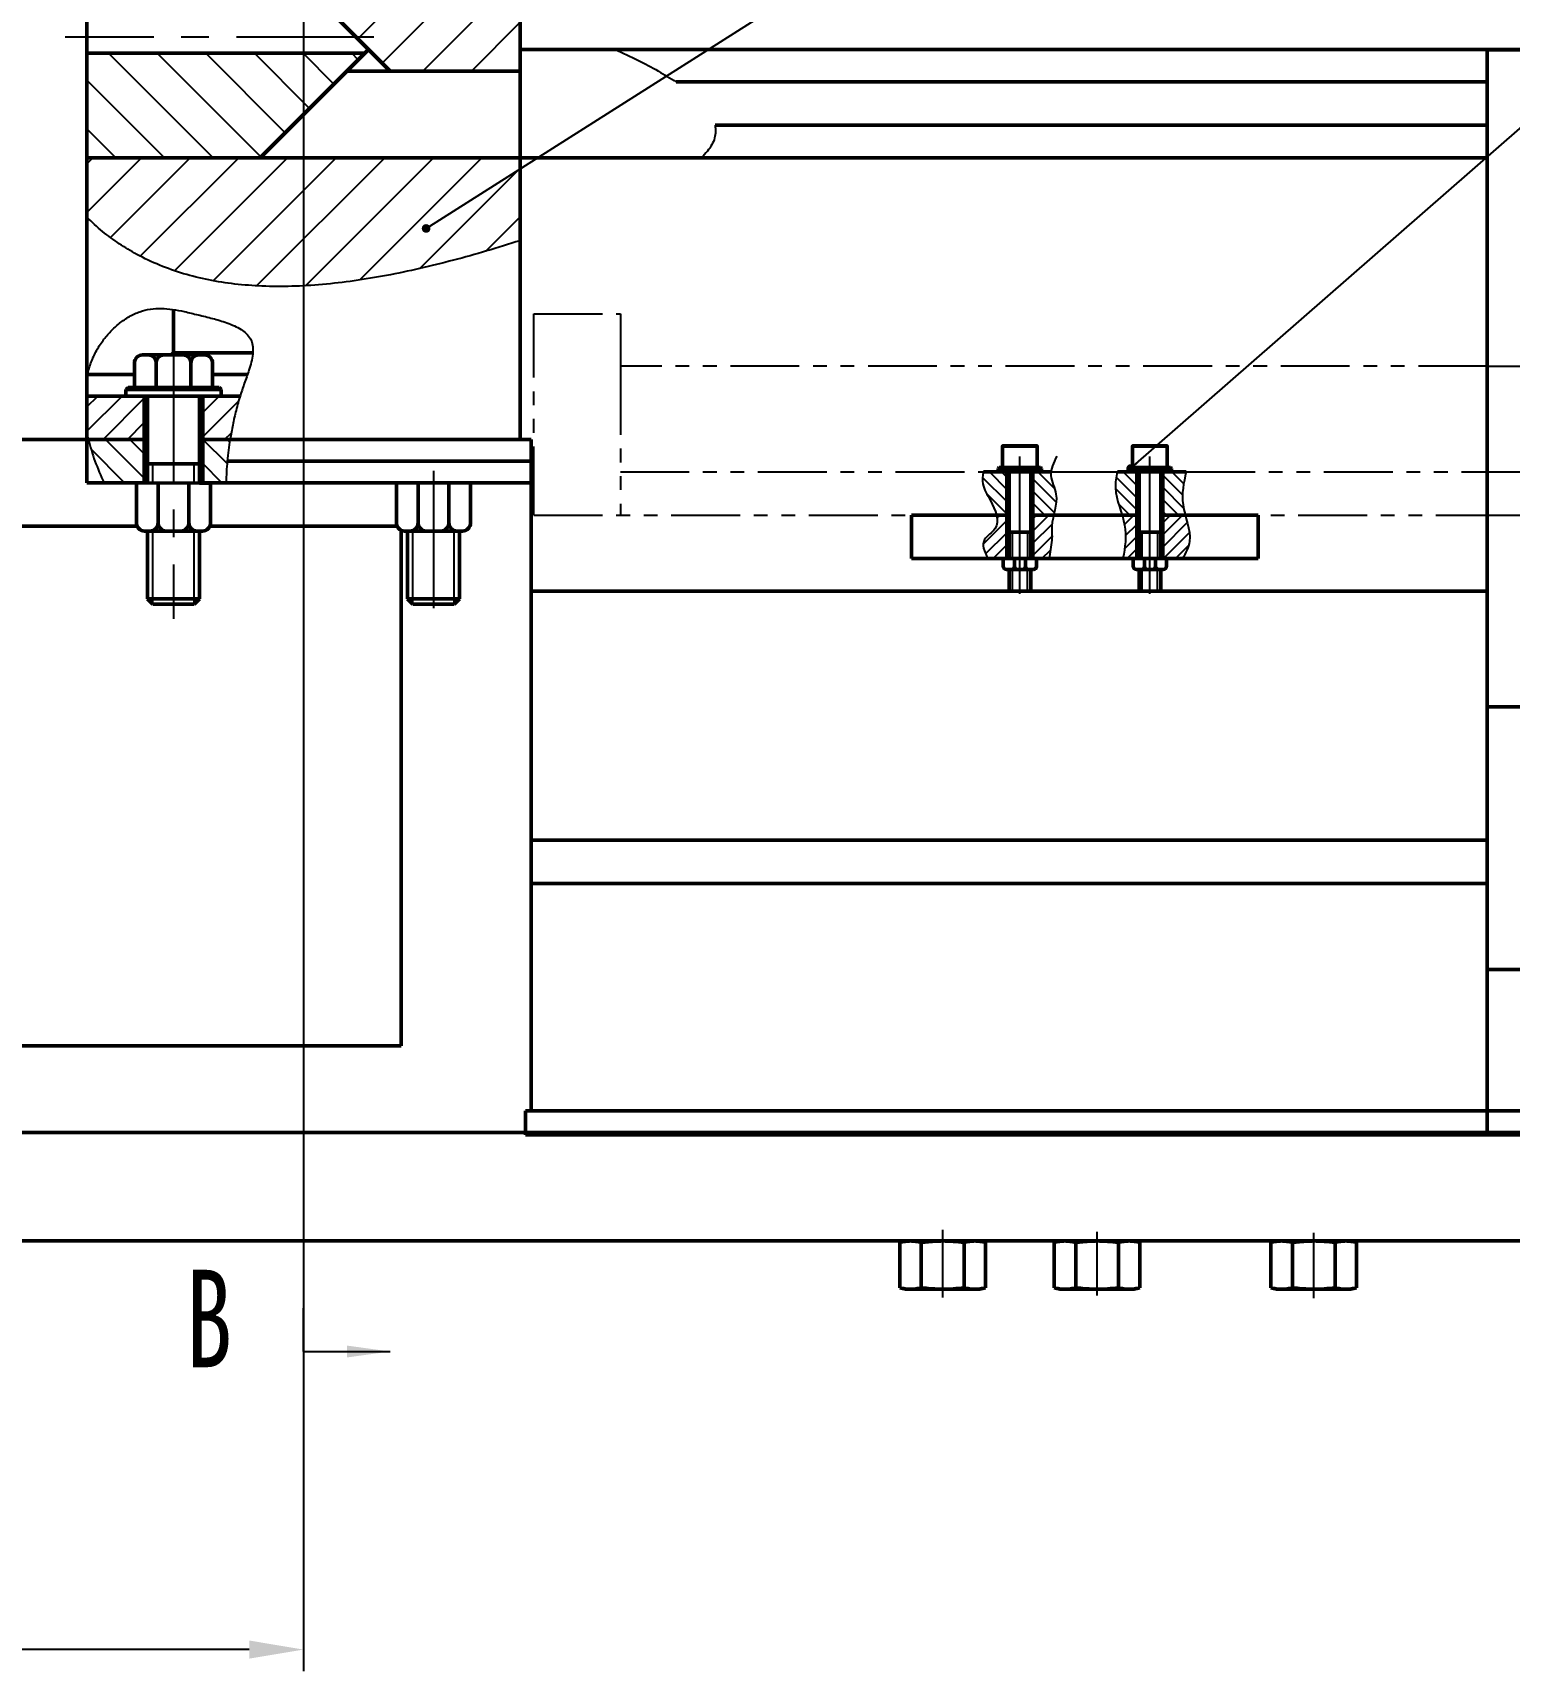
# Model space of a CAD drawing. Header units: millimetres. Extents: x 0 to 1189, y 0 to 841.
# Drawn here: x 327.9 to 464.2, y 535 to 686.2 of the extents above; entities that cross this region are included whole.
import ezdxf

# ---------------------------------------------------------------- set-up
doc = ezdxf.new("R2010")
doc.units = ezdxf.units.MM
doc.header["$PDSIZE"] = -1
doc.linetypes.add('CENTERX2', pattern=[20.32, 12.7, -2.54, 2.54, -2.54])
doc.linetypes.add('PHANTOM', pattern=[12.7, 6.35, -1.27, 1.27, -1.27, 1.27, -1.27])
for name, color, linetype in [('中心线', 1, 'CENTERX2'), ('剖面线', 6, 'Continuous'), ('双点划线', 2, 'PHANTOM'), ('尺寸线', 3, 'Continuous'), ('文字', 6, 'Continuous'), ('符号', 4, 'Continuous')]:
    doc.layers.add(name, color=color, linetype=linetype)
doc.layers.add('粗实线', color=255, linetype='Continuous', lineweight=50)
doc.styles.add('SLDTEXTSTYLE1', font='TXT', dxfattribs={"width": 0.7})
doc.dimstyles.new('SLDDIMSTYLE1', dxfattribs={"dimtxt": 0.18, "dimasz": 0.8, "dimexe": 0, "dimexo": 0.0625, "dimgap": 0, "dimtad": 0, "dimtih": 1, "dimtoh": 1, "dimdec": 0, "dimrnd": 1e-09, "dimzin": 0, "dimdsep": 46, "dimtxsty": 'Standard', "dimblk1": 'DOT', "dimblk2": 'DOT', "dimsah": 1, "dimcen": 0.09, "dimadec": 0, "dimazin": 0, "dimtfac": 0.8, "dimtdec": 0, "dimtofl": 0, "dimtmove": 0, "dimatfit": 3, "dimldrblk": 'DOT', "dimfxl": 0, "dimfrac": 2, "dimtolj": 1, "dimtzin": 0, "dimarcsym": 0})
doc.dimstyles.new('副本 ISO-25', dxfattribs={"dimscale": 2, "dimtxt": 2.5, "dimasz": 2.5, "dimexe": 1, "dimexo": 0, "dimtad": 1, "dimtoh": 1, "dimlfac": 5, "dimdsep": 46, "dimtxsty": 'Standard', "dimcen": 2.5, "dimclrd": 3, "dimclre": 3, "dimadec": 0, "dimazin": 0, "dimtfac": 1, "dimtmove": 0, "dimatfit": 3, "dimfxl": 0, "dimarcsym": 0})

# ---------------------------------------------------------------- blocks, each defined once
blk = doc.blocks.new('_Dot')
at = {"color": 0, "linetype": 'ByBlock', "lineweight": -2}
blk.add_line((-0.5, 0), (-1, 0), dxfattribs=at)
at = {"color": 0, "linetype": 'ByBlock', "const_width": 0.5}
blk.add_lwpolyline([(-0.25, 0, 1), (0.25, 0, 1)], format="xyb", close=True, dxfattribs=at)
blk = doc.blocks.new('*D170')
at = {"layer": 'Defpoints', "color": 0}
for p in [(352.9, 700.37), (282.09, 631.4), (282.09, 536.98)]:
    blk.add_point(p, dxfattribs=at)
at = {"layer": '尺寸线', "color": 3, "lineweight": -2}
for p, q in [((352.9, 700.37), (352.9, 534.98)), ((282.09, 631.4), (282.09, 534.98)), ((347.9, 536.98), (287.09, 536.98))]:
    blk.add_line(p, q, dxfattribs=at)
at = {"layer": '尺寸线', "color": 3}
for points in [[(287.09, 537.82), (287.09, 536.15), (282.09, 536.98)], [(347.9, 537.82), (347.9, 536.15), (352.9, 536.98)]]:
    blk.add_solid(points, dxfattribs=at)
at = {"layer": '尺寸线', "color": 0, "insert": (317.5, 540.73), "char_height": 5, "attachment_point": 5}
blk.add_mtext('354', dxfattribs=at)

msp = doc.modelspace()

# ---------------------------------------------------------------- hatches: boundary and pattern name
at = {"layer": '剖面线'}
h = msp.add_hatch(dxfattribs=at)
h.set_pattern_fill('ANSI31', color=256, angle=3e-322, style=0)
edge = h.paths.add_edge_path(flags=0)
edge.add_line((334.9029, 694.7066), (348.9029, 694.7066))
edge.add_line((348.9029, 694.7066), (360.9029, 682.7066))
edge.add_line((360.9029, 682.7066), (372.9029, 682.7066))
edge.add_line((372.9029, 682.7066), (372.9029, 688.2493))
edge.add_spline(control_points=[(372.9029, 688.2493), (372.705, 688.3221), (359.0112, 693.3396), (344.2883, 697.4274), (334.9029, 696.6296)], knot_values=[0.99709331, 0.99709331, 0.99709331, 0.99709331, 1, 1.19791294, 1.19791294, 1.19791294, 1.19791294], weights=[1, 1, 1, 1, 1], degree=3, periodic=0)
edge.add_line((334.9029, 696.6296), (334.9029, 694.7066))
h = msp.add_hatch(dxfattribs=at)
h.set_pattern_fill('ANSI31', color=256, angle=90, style=0)
h.paths.add_polyline_path([(358.5496, 684.3532), (332.9029, 684.3532), (332.9029, 674.7066), (348.9029, 674.7066)], flags=0)
h = msp.add_hatch(dxfattribs=at)
h.set_pattern_fill('ANSI31', color=256, style=0)
edge = h.paths.add_edge_path(flags=0)
edge.add_spline(control_points=[(332.9029, 669.202), (342.141, 660.1982), (356.8154, 661.9187), (372.9029, 667.0525)], knot_values=[0.45991357, 0.45991357, 0.45991357, 0.45991357, 0.72132078, 0.72132078, 0.72132078, 0.72132078], weights=[1, 1, 1, 1], degree=3, periodic=0)
edge.add_line((372.9029, 667.0525), (372.9029, 674.7066))
edge.add_line((372.9029, 674.7066), (332.9029, 674.7066))
edge.add_line((332.9029, 674.7066), (332.9029, 669.202))
h = msp.add_hatch(dxfattribs=at)
h.set_pattern_fill('ANSI31', color=256, style=0)
h.paths.add_polyline_path([(338.4029, 653.5066), (336.7029, 653.5066), (336.5029, 653.3066), (336.5029, 652.7066), (338.4029, 652.7066)], flags=0)
h = msp.add_hatch(dxfattribs=at)
h.set_pattern_fill('ANSI31', color=256, scale=0.5, style=0)
edge = h.paths.add_edge_path()
edge.add_spline(control_points=[(332.9029, 649.3985), (332.9469, 649.1677), (332.9961, 648.9369), (333.0504, 648.7066)], knot_values=[0.12495736, 0.12495736, 0.12495736, 0.12495736, 0.1344669, 0.1344669, 0.1344669, 0.1344669], weights=[1, 1, 1, 1], degree=3, periodic=0)
edge.add_line((333.0504, 648.7066), (338.2029, 648.7066))
edge.add_line((338.2029, 648.7066), (338.2029, 652.7066))
edge.add_line((338.2029, 652.7066), (332.9029, 652.7066))
edge.add_line((332.9029, 652.7066), (332.9029, 649.3985))
h = msp.add_hatch(dxfattribs=at)
h.set_pattern_fill('ANSI31', color=256, scale=0.5, style=0)
edge = h.paths.add_edge_path()
edge.add_spline(control_points=[(346.1438, 648.7066), (346.3379, 649.9931), (346.6103, 651.2992), (347.0493, 652.7066)], knot_values=[0.64230199, 0.64230199, 0.64230199, 0.64230199, 0.70227091, 0.70227091, 0.70227091, 0.70227091], weights=[1, 1, 1, 1], degree=3, periodic=0)
edge.add_line((347.0493, 652.7066), (343.6029, 652.7066))
edge.add_line((343.6029, 652.7066), (343.6029, 648.7066))
edge.add_line((343.6029, 648.7066), (346.1438, 648.7066))
h = msp.add_hatch(dxfattribs=at)
h.set_pattern_fill('ANSI31', color=256, scale=0.5, angle=90, style=0)
edge = h.paths.add_edge_path()
edge.add_spline(control_points=[(333.0504, 648.7066), (333.3727, 647.3377), (333.8731, 645.9827), (334.5051, 644.7066)], knot_values=[0.1344669, 0.1344669, 0.1344669, 0.1344669, 0.1909761, 0.1909761, 0.1909761, 0.1909761], weights=[1, 1, 1, 1], degree=3, periodic=0)
edge.add_line((334.5051, 644.7066), (338.2029, 644.7066))
edge.add_line((338.2029, 644.7066), (338.2029, 648.7066))
edge.add_line((338.2029, 648.7066), (333.0504, 648.7066))
h = msp.add_hatch(dxfattribs=at)
h.set_pattern_fill('ANSI31', color=256, scale=0.5, angle=90, style=0)
edge = h.paths.add_edge_path()
edge.add_line((346.1438, 648.7066), (343.6029, 648.7066))
edge.add_line((343.6029, 648.7066), (343.6029, 644.7066))
edge.add_line((343.6029, 644.7066), (345.8004, 644.7066))
edge.add_spline(control_points=[(345.8004, 644.7066), (345.7956, 645.7459), (345.9155, 647.0594), (346.0932, 648.3711), (346.1438, 648.7066)], knot_values=[0.58091479, 0.58091479, 0.58091479, 0.58091479, 0.62666417, 0.64230199, 0.64230199, 0.64230199, 0.64230199], weights=[1, 1, 1, 1, 1], degree=3, periodic=0)
h = msp.add_hatch(dxfattribs=at)
h.set_pattern_fill('ANSI31', color=256, scale=0.25, angle=90)
edge = h.paths.add_edge_path()
edge.add_line((417.8294, 645.7066), (415.6646, 645.7066))
edge.add_spline(control_points=[(415.6646, 645.7066), (415.646, 645.6182), (415.63, 645.5303), (415.6172, 645.443)], knot_values=[1.10109059, 1.10109059, 1.10109059, 1.10109059, 1.36720988, 1.36720988, 1.36720988, 1.36720988], degree=3, periodic=0)
edge.add_spline(control_points=[(415.6172, 645.443), (415.5979, 645.3122), (415.5858, 645.1828), (415.5827, 645.0553)], knot_values=[1.36720988, 1.36720988, 1.36720988, 1.36720988, 1.76641449, 1.76641449, 1.76641449, 1.76641449], degree=3, periodic=0)
edge.add_spline(control_points=[(415.5827, 645.0553), (415.5817, 645.0131), (415.5817, 644.9712), (415.5828, 644.9295)], knot_values=[1.76641449, 1.76641449, 1.76641449, 1.76641449, 1.89830079, 1.89830079, 1.89830079, 1.89830079], degree=3, periodic=0)
edge.add_spline(control_points=[(415.5828, 644.9295), (415.5839, 644.8871), (415.5861, 644.8449), (415.5895, 644.8029)], knot_values=[1.89830079, 1.89830079, 1.89830079, 1.89830079, 2.03256017, 2.03256017, 2.03256017, 2.03256017], degree=3, periodic=0)
edge.add_spline(control_points=[(415.5895, 644.8029), (415.5928, 644.7618), (415.5973, 644.721), (415.603, 644.6805)], knot_values=[2.03256017, 2.03256017, 2.03256017, 2.03256017, 2.16387291, 2.16387291, 2.16387291, 2.16387291], degree=3, periodic=0)
edge.add_spline(control_points=[(415.603, 644.6805), (415.607, 644.6516), (415.6137, 644.6103), (415.6218, 644.5692), (415.6243, 644.5566)], knot_values=[2.16387291, 2.16387291, 2.16387291, 2.16387291, 2.25724604, 2.29836938, 2.29836938, 2.29836938, 2.29836938], degree=3, periodic=0)
edge.add_spline(control_points=[(415.6243, 644.5566), (415.6323, 644.5178), (415.6415, 644.4792), (415.6517, 644.4408)], knot_values=[2.29836938, 2.29836938, 2.29836938, 2.29836938, 2.42574447, 2.42574447, 2.42574447, 2.42574447], degree=3, periodic=0)
edge.add_spline(control_points=[(415.6517, 644.4408), (415.6628, 644.399), (415.6751, 644.3574), (415.6886, 644.3159)], knot_values=[2.42574447, 2.42574447, 2.42574447, 2.42574447, 2.5642887, 2.5642887, 2.5642887, 2.5642887], degree=3, periodic=0)
edge.add_spline(control_points=[(415.6886, 644.3159), (415.7056, 644.2639), (415.7243, 644.2122), (415.7446, 644.1606)], knot_values=[2.5642887, 2.5642887, 2.5642887, 2.5642887, 2.73801503, 2.73801503, 2.73801503, 2.73801503], degree=3, periodic=0)
edge.add_spline(control_points=[(415.7446, 644.1606), (415.7708, 644.0937), (415.7996, 644.0271), (415.8305, 643.9603)], knot_values=[2.73801503, 2.73801503, 2.73801503, 2.73801503, 2.96278795, 2.96278795, 2.96278795, 2.96278795], degree=3, periodic=0)
edge.add_spline(control_points=[(415.8305, 643.9603), (415.8655, 643.8847), (415.9031, 643.809), (415.9427, 643.7326)], knot_values=[2.96278795, 2.96278795, 2.96278795, 2.96278795, 3.21720811, 3.21720811, 3.21720811, 3.21720811], degree=3, periodic=0)
edge.add_spline(control_points=[(415.9427, 643.7326), (416.0291, 643.5658), (416.1246, 643.3962), (416.2213, 643.2197)], knot_values=[3.21720811, 3.21720811, 3.21720811, 3.21720811, 3.77349897, 3.77349897, 3.77349897, 3.77349897], degree=3, periodic=0)
edge.add_spline(control_points=[(416.2213, 643.2197), (416.2488, 643.1695), (416.3865, 642.9161), (416.522, 642.6462), (416.6169, 642.427)], knot_values=[3.77349897, 3.77349897, 3.77349897, 3.77349897, 3.93174235, 4.56291862, 4.56291862, 4.56291862, 4.56291862], degree=3, periodic=0)
edge.add_spline(control_points=[(416.6169, 642.427), (416.6568, 642.3349), (416.6942, 642.2423), (416.7284, 642.1496)], knot_values=[4.56291862, 4.56291862, 4.56291862, 4.56291862, 4.82784787, 4.82784787, 4.82784787, 4.82784787], degree=3, periodic=0)
edge.add_spline(control_points=[(416.7284, 642.1496), (416.763, 642.0561), (416.7942, 641.9625), (416.8211, 641.8694)], knot_values=[4.82784787, 4.82784787, 4.82784787, 4.82784787, 5.09505859, 5.09505859, 5.09505859, 5.09505859], degree=3, periodic=0)
edge.add_spline(control_points=[(416.8211, 641.8694), (416.8369, 641.8149), (416.8513, 641.7606), (416.864, 641.7066)], knot_values=[5.09505859, 5.09505859, 5.09505859, 5.09505859, 5.25142402, 5.25142402, 5.25142402, 5.25142402], degree=3, periodic=0)
edge.add_line((416.864, 641.7066), (417.8294, 641.7066))
edge.add_line((417.8294, 641.7066), (417.8294, 645.7066))
edge = h.paths.add_edge_path()
edge.add_spline(control_points=[(422.3929, 643.2831), (422.3913, 643.3896), (422.3836, 643.4958), (422.3685, 643.6016)], knot_values=[3.69510195, 3.69510195, 3.69510195, 3.69510195, 4.0186206, 4.0186206, 4.0186206, 4.0186206], degree=3, periodic=0)
edge.add_spline(control_points=[(422.3685, 643.6016), (422.366, 643.6191), (422.3563, 643.6823), (422.3438, 643.7453), (422.3336, 643.7908)], knot_values=[3.50185408, 3.50185408, 3.50185408, 3.50185408, 3.55535517, 3.69510195, 3.69510195, 3.69510195, 3.69510195], degree=3, periodic=0)
edge.add_spline(control_points=[(422.3336, 643.7908), (422.3023, 643.9301), (422.26, 644.0688), (422.2139, 644.207)], knot_values=[3.07388491, 3.07388491, 3.07388491, 3.07388491, 3.50185408, 3.50185408, 3.50185408, 3.50185408], degree=3, periodic=0)
edge.add_spline(control_points=[(422.2139, 644.207), (422.1569, 644.3777), (422.0943, 644.5476), (422.0397, 644.7171)], knot_values=[2.54530247, 2.54530247, 2.54530247, 2.54530247, 3.07388491, 3.07388491, 3.07388491, 3.07388491], degree=3, periodic=0)
edge.add_spline(control_points=[(422.0397, 644.7171), (422.0176, 644.7857), (421.9969, 644.8542), (421.9783, 644.9226)], knot_values=[2.33147733, 2.33147733, 2.33147733, 2.33147733, 2.54530247, 2.54530247, 2.54530247, 2.54530247], degree=3, periodic=0)
edge.add_spline(control_points=[(421.9783, 644.9226), (421.9565, 645.0032), (421.9377, 645.0838), (421.9236, 645.1644)], knot_values=[2.07947496, 2.07947496, 2.07947496, 2.07947496, 2.33147733, 2.33147733, 2.33147733, 2.33147733], degree=3, periodic=0)
edge.add_spline(control_points=[(421.9236, 645.1644), (421.9151, 645.2124), (421.9083, 645.2604), (421.9034, 645.3084)], knot_values=[1.9292364, 1.9292364, 1.9292364, 1.9292364, 2.07947496, 2.07947496, 2.07947496, 2.07947496], degree=3, periodic=0)
edge.add_spline(control_points=[(421.9034, 645.3084), (421.9011, 645.3314), (421.8973, 645.3783), (421.8954, 645.4252), (421.895, 645.4492)], knot_values=[1.78237242, 1.78237242, 1.78237242, 1.78237242, 1.85427916, 1.9292364, 1.9292364, 1.9292364, 1.9292364], degree=3, periodic=0)
edge.add_spline(control_points=[(421.895, 645.4492), (421.8939, 645.5058), (421.8957, 645.5625), (421.9, 645.6191)], knot_values=[1.60502749, 1.60502749, 1.60502749, 1.60502749, 1.78237242, 1.78237242, 1.78237242, 1.78237242], degree=3, periodic=0)
edge.add_spline(control_points=[(421.9, 645.6191), (421.9022, 645.6483), (421.9051, 645.6774), (421.9086, 645.7066)], knot_values=[1.51377028, 1.51377028, 1.51377028, 1.51377028, 1.60502749, 1.60502749, 1.60502749, 1.60502749], degree=3, periodic=0)
edge.add_line((421.9086, 645.7066), (420.2294, 645.7066))
edge.add_line((420.2294, 645.7066), (420.2294, 641.7066))
edge.add_line((420.2294, 641.7066), (422.1442, 641.7066))
edge.add_spline(control_points=[(422.1442, 641.7066), (422.1674, 641.8091), (422.1913, 641.9117), (422.2147, 642.0144)], knot_values=[5.29417079, 5.29417079, 5.29417079, 5.29417079, 5.60296628, 5.60296628, 5.60296628, 5.60296628], degree=3, periodic=0)
edge.add_spline(control_points=[(422.2147, 642.0144), (422.2491, 642.1656), (422.2824, 642.3168), (422.3108, 642.4679)], knot_values=[4.83942498, 4.83942498, 4.83942498, 4.83942498, 5.29417079, 5.29417079, 5.29417079, 5.29417079], degree=3, periodic=0)
edge.add_spline(control_points=[(422.3108, 642.4679), (422.3317, 642.5796), (422.35, 642.6912), (422.3639, 642.8025)], knot_values=[4.50336932, 4.50336932, 4.50336932, 4.50336932, 4.83942498, 4.83942498, 4.83942498, 4.83942498], degree=3, periodic=0)
edge.add_spline(control_points=[(422.3639, 642.8025), (422.3764, 642.9024), (422.3855, 643.002), (422.39, 643.1015)], knot_values=[4.20222462, 4.20222462, 4.20222462, 4.20222462, 4.50336932, 4.50336932, 4.50336932, 4.50336932], degree=3, periodic=0)
edge.add_spline(control_points=[(422.39, 643.1015), (422.3927, 643.1621), (422.3938, 643.2226), (422.3929, 643.2831)], knot_values=[4.0186206, 4.0186206, 4.0186206, 4.0186206, 4.20222462, 4.20222462, 4.20222462, 4.20222462], degree=3, periodic=0)
h = msp.add_hatch(dxfattribs=at)
h.set_pattern_fill('ANSI31', color=256, scale=0.25, angle=90)
edge = h.paths.add_edge_path()
edge.add_line((429.8233, 645.7066), (428.0304, 645.7066))
edge.add_spline(control_points=[(428.0304, 645.7066), (427.9076, 645.2123), (427.6837, 643.8675), (428.2125, 642.549), (428.4689, 641.7066)], knot_values=[1.01442397, 1.01442397, 1.01442397, 1.01442397, 2.52062008, 5.12454594, 5.12454594, 5.12454594, 5.12454594], degree=3, periodic=0)
edge.add_line((428.4689, 641.7066), (429.8233, 641.7066))
edge.add_line((429.8233, 641.7066), (429.8233, 645.7066))
edge = h.paths.add_edge_path()
edge.add_spline(control_points=[(434.2987, 641.7066), (434.2136, 642.0295), (433.89, 643.3784), (434.127, 644.7034), (434.3901, 645.7066)], knot_values=[1.05242022, 1.05242022, 1.05242022, 1.05242022, 2.01845974, 5.07477503, 5.07477503, 5.07477503, 5.07477503], degree=3, periodic=0)
edge.add_line((434.3901, 645.7066), (432.2233, 645.7066))
edge.add_line((432.2233, 645.7066), (432.2233, 641.7066))
edge.add_line((432.2233, 641.7066), (434.2987, 641.7066))
h = msp.add_hatch(dxfattribs=at)
h.set_pattern_fill('ANSI31', color=256, scale=0.25)
edge = h.paths.add_edge_path()
edge.add_line((417.8294, 641.7066), (416.864, 641.7066))
edge.add_spline(control_points=[(416.864, 641.7066), (416.9716, 641.2484), (416.9524, 640.3532), (415.3084, 639.438), (415.7211, 638.3607), (416.0812, 637.7066)], knot_values=[5.25142402, 5.25142402, 5.25142402, 5.25142402, 6.57653616, 7.95429496, 9.83135502, 9.83135502, 9.83135502, 9.83135502], degree=3, periodic=0)
edge.add_line((416.0812, 637.7066), (417.8294, 637.7066))
edge.add_line((417.8294, 637.7066), (417.8294, 641.7066))
edge = h.paths.add_edge_path()
edge.add_spline(control_points=[(421.7575, 637.7066), (421.7543, 638.2286), (422.0914, 639.3462), (421.9114, 640.6029), (422.0686, 641.3719), (422.1442, 641.7066)], knot_values=[5.60296628, 5.60296628, 5.60296628, 5.60296628, 7.18119549, 8.49815482, 9.5061581, 9.5061581, 9.5061581, 9.5061581], degree=3, periodic=0)
edge.add_line((422.1442, 641.7066), (420.2294, 641.7066))
edge.add_line((420.2294, 641.7066), (420.2294, 637.7066))
edge.add_line((420.2294, 637.7066), (421.7575, 637.7066))
h = msp.add_hatch(dxfattribs=at)
h.set_pattern_fill('ANSI31', color=256, scale=0.25)
edge = h.paths.add_edge_path()
edge.add_line((429.8233, 641.7066), (428.4689, 641.7066))
edge.add_spline(control_points=[(428.4689, 641.7066), (428.5614, 641.4028), (428.9157, 640.0901), (428.7492, 638.7446), (428.5437, 637.7066)], knot_values=[5.12454594, 5.12454594, 5.12454594, 5.12454594, 6.06331354, 9.16974528, 9.16974528, 9.16974528, 9.16974528], degree=3, periodic=0)
edge.add_line((428.5437, 637.7066), (429.8233, 637.7066))
edge.add_line((429.8233, 637.7066), (429.8233, 641.7066))
edge = h.paths.add_edge_path()
edge.add_spline(control_points=[(434.031, 637.7066), (434.3526, 638.2213), (434.9716, 639.4814), (434.5164, 640.881), (434.2987, 641.7066)], knot_values=[5.07477503, 5.07477503, 5.07477503, 5.07477503, 6.8275495, 9.29727389, 9.29727389, 9.29727389, 9.29727389], degree=3, periodic=0)
edge.add_line((434.2987, 641.7066), (432.2233, 641.7066))
edge.add_line((432.2233, 641.7066), (432.2233, 637.7066))
edge.add_line((432.2233, 637.7066), (434.031, 637.7066))

# ---------------------------------------------------------------- linework, layer by layer
for p, q in [((333.0504, 648.7066), (332.9029, 649.3985)), ((338.9829, 644.7023), (338.9829, 646.4361)), ((342.8229, 644.6705), (342.8229, 646.4361)), ((338.9829, 633.5066), (338.9829, 640.2466)), ((342.8229, 633.5066), (342.8229, 640.2466)), ((362.9829, 633.5066), (362.9829, 640.2466)), ((366.8229, 633.5066), (366.8229, 640.2466)), ((418.3341, 637.7066), (418.3341, 640.1529)), ((419.7294, 640.1529), (419.7294, 637.7066)), ((430.328, 637.7066), (430.328, 640.1529)), ((431.7233, 640.1529), (431.7233, 637.7066)), ((418.3341, 634.7066), (418.3341, 636.7066)), ((419.7294, 634.7066), (419.7294, 636.7066)), ((430.328, 634.7066), (430.328, 636.7066)), ((431.7233, 634.7066), (431.7233, 636.7066))]:
    msp.add_line(p, q)
for points, knots in [([(381.6976, 684.7066), (382.3924, 684.3815), (383.7306, 683.7554), (385.6122, 682.7699), (386.7601, 682.0494), (387.3062, 681.7066)], [0, 0, 0, 0, 0.36150789, 0.69622417, 1, 1, 1, 1]), ([(390.8918, 677.7066), (390.9182, 677.511), (390.971, 677.1187), (390.8615, 676.5037), (390.5984, 675.8911), (390.1844, 675.276), (389.8279, 674.903), (389.6402, 674.7066)], [0, 0, 0, 0, 0.17363567, 0.34833276, 0.54419437, 0.75999788, 1, 1, 1, 1]), ([(372.9029, 667.0525), (371.8701, 666.7299), (369.8261, 666.0915), (366.732, 665.2297), (363.6541, 664.4666), (360.5981, 663.8256), (357.6078, 663.3272), (354.6898, 662.9849), (351.8513, 662.812), (349.1488, 662.8217), (346.5864, 663.0152), (344.1659, 663.391), (341.84, 663.9647), (339.6156, 664.7484), (337.6329, 665.6892), (335.8817, 666.7502), (334.3275, 667.8838), (333.3809, 668.7597), (332.9029, 669.202)], [0, 0, 0, 0, 0.07711384, 0.15261828, 0.2288822, 0.3030864, 0.37511116, 0.44488308, 0.51238657, 0.57767763, 0.63734076, 0.69536957, 0.75206484, 0.80783273, 0.86318906, 0.90814772, 0.95361658, 1, 1, 1, 1]), ([(332.9029, 654.512), (333.0062, 654.9061), (333.2126, 655.6936), (333.7178, 656.814), (334.3495, 657.8219), (335.0941, 658.7025), (335.9098, 659.4491), (336.8063, 660.0655), (337.7608, 660.5208), (338.7621, 660.7716), (339.7882, 660.8204), (340.8371, 660.7185), (341.9693, 660.5009), (343.1974, 660.1986), (344.5121, 659.8768), (345.6369, 659.5519), (346.5142, 659.2055), (347.1341, 658.8794), (347.6487, 658.4894), (348.0391, 658.005), (348.237, 657.4038), (348.2476, 656.7303), (348.13, 656.0101), (347.8782, 655.0971), (347.4952, 654.0264), (347.0454, 652.7427), (346.6698, 651.4095), (346.3616, 650.046), (346.2156, 649.1479), (346.1438, 648.7066)], [0, 0, 0, 0, 0.04276336, 0.08542938, 0.1285637, 0.16738263, 0.20627238, 0.2444454, 0.28132305, 0.31681044, 0.35214946, 0.38874099, 0.42732237, 0.47322303, 0.5216401, 0.56958576, 0.59611095, 0.62064234, 0.64298171, 0.66356709, 0.68499075, 0.70812627, 0.73371241, 0.76147439, 0.80754788, 0.85318033, 0.90439482, 0.95301685, 1, 1, 1, 1]), ([(345.8965, 646.7066), (345.9278, 647.0402), (346.0031, 647.7059), (346.0932, 648.3711), (346.1438, 648.7066)], [0.611171666, 0.611171666, 0.611171666, 0.611171666, 0.6266641716, 0.6423019889, 0.6423019889, 0.6423019889, 0.6423019889]), ([(422.4305, 647.1566), (422.1461, 646.5637), (421.5883, 645.4011), (422.8138, 643.2876), (421.8209, 641.2343), (422.0914, 639.3462), (421.7543, 638.2286), (421.7575, 637.7066)], [0, 0, 0, 0, 1.85732965, 3.64160087, 6.61096956, 7.9279289, 9.5061581, 9.5061581, 9.5061581, 9.5061581]), ([(415.6646, 645.7066), (415.5841, 645.3225), (415.5042, 644.4063), (416.488, 642.8693), (417.4261, 640.617), (415.3084, 639.438), (415.7211, 638.3607), (416.0812, 637.7066)], [1.10109059, 1.10109059, 1.10109059, 1.10109059, 2.25724604, 3.93174235, 6.57653616, 7.95429496, 9.83135502, 9.83135502, 9.83135502, 9.83135502]), ([(428.0304, 645.7066), (427.9076, 645.2123), (427.6326, 643.5603), (429.0229, 640.9562), (428.7492, 638.7446), (428.5437, 637.7066)], [1.01442397, 1.01442397, 1.01442397, 1.01442397, 2.52062008, 6.06331354, 9.16974528, 9.16974528, 9.16974528, 9.16974528]), ([(434.3901, 645.7066), (434.127, 644.7034), (433.7444, 642.5649), (435.1133, 639.7697), (434.3526, 638.2213), (434.031, 637.7066)], [1.05242022, 1.05242022, 1.05242022, 1.05242022, 4.10873552, 7.54449942, 9.29727389, 9.29727389, 9.29727389, 9.29727389])]:
    msp.add_open_spline(points, degree=3, knots=knots)
for points in [[(333.0504, 648.7066), (333.2088, 648.034), (333.4101, 647.3647), (333.649, 646.7066)], [(333.649, 646.7066), (333.8962, 646.0252), (334.1836, 645.3557), (334.5051, 644.7066)], [(345.8004, 644.7066), (345.7972, 645.3939), (345.8352, 646.0549), (345.8965, 646.7066)]]:
    msp.add_open_spline(points, degree=3)
at = {"layer": '中心线'}
for p, q in [((359.4029, 685.8532), (330.9029, 685.8532)), ((340.9029, 657.4737), (340.9029, 632.1377)), ((419.0355, 634.439), (419.0355, 648.5066)), ((431.0294, 634.439), (431.0294, 648.5066)), ((364.9029, 645.8177), (364.9029, 632.5679)), ((411.9044, 569.4728), (411.9044, 575.7428)), ((426.1544, 569.6611), (426.1544, 575.5414)), ((446.1544, 569.4325), (446.1544, 575.4609))]:
    msp.add_line(p, q, dxfattribs=at)
at = {"layer": '双点划线'}
for p, q in [((374.1544, 660.2927), (382.1544, 660.2927)), ((374.1544, 658.2927), (374.1544, 660.2927)), ((382.1544, 660.2927), (382.1544, 655.4716)), ((374.1544, 641.7066), (374.1544, 658.2927)), ((462.1637, 655.4716), (382.1544, 655.4716)), ((382.1544, 655.4716), (382.1544, 641.7066)), ((462.1637, 655.4716), (482.1637, 655.4716)), ((382.1544, 645.7066), (415.6646, 645.7066)), ((421.9086, 645.7066), (428.0304, 645.7066)), ((434.3901, 645.7066), (462.1637, 645.7066)), ((462.1637, 645.7066), (482.1637, 645.7066)), ((374.1544, 641.7066), (418.0294, 641.7066)), ((420.0294, 641.7066), (430.0233, 641.7066)), ((432.0233, 641.7066), (462.1637, 641.7066)), ((462.1637, 641.7066), (482.1637, 641.7066))]:
    msp.add_line(p, q, dxfattribs=at)
at = {"layer": '文字'}
msp.add_line((352.9029, 564.4996), (352.9029, 568.4996), dxfattribs=at)
at = {"layer": '文字', "linetype": 'Continuous'}
msp.add_line((352.9029, 564.4996), (360.9029, 564.4996), dxfattribs=at)
at = {"layer": '文字'}
msp.add_solid([(360.9029, 564.4996), (356.9029, 565.0496), (356.9029, 563.9496)], dxfattribs=at)
at = {"layer": '粗实线'}
for p, q in [((360.9029, 682.7066), (348.9029, 694.7066)), ((372.9029, 688.2493), (372.9029, 682.7066)), ((332.9029, 687.3532), (332.9029, 684.3532)), ((332.9029, 684.3532), (358.5496, 684.3532)), ((332.9029, 674.7066), (332.9029, 684.3532)), ((358.5496, 684.3532), (348.9029, 674.7066)), ((358.9029, 684.7066), (358.5496, 684.3532)), ((372.9029, 684.7066), (381.6976, 684.7066)), ((572.9029, 684.7066), (381.6976, 684.7066)), ((482.1637, 684.6591), (462.1637, 684.6591)), ((462.1637, 684.6591), (462.1637, 624.0271)), ((360.9029, 682.7066), (356.9029, 682.7066)), ((360.9029, 682.7066), (372.9029, 682.7066)), ((372.9029, 674.7066), (372.9029, 682.7066)), ((387.3062, 681.7066), (462.1637, 681.7066)), ((390.8918, 677.7066), (462.1637, 677.7066)), ((332.9029, 674.7066), (372.9029, 674.7066)), ((332.9029, 669.202), (332.9029, 674.7066)), ((348.9029, 674.7066), (332.9029, 674.7066)), ((389.6402, 674.7066), (372.9029, 674.7066)), ((372.9029, 674.7066), (372.9029, 667.0525)), ((389.6402, 674.7066), (462.1637, 674.7066)), ((332.9029, 669.202), (332.9029, 654.512)), ((372.9029, 667.0525), (372.9029, 648.7066)), ((340.9029, 656.7066), (340.9029, 660.6887)), ((338.5529, 656.5066), (338.0529, 656.5066)), ((338.5529, 656.5066), (342.7029, 656.5066)), ((340.7029, 656.5066), (340.9029, 656.7066)), ((340.9029, 656.7066), (348.2213, 656.7066)), ((343.7529, 656.5066), (342.7029, 656.5066)), ((337.3029, 653.8281), (337.3029, 655.7566)), ((339.3029, 653.5066), (339.3029, 655.7566)), ((339.3029, 653.5066), (339.3029, 655.7566)), ((342.5029, 653.5066), (342.5029, 655.7566)), ((342.5029, 653.5066), (342.5029, 655.7566)), ((342.5029, 653.5066), (342.5029, 655.7566)), ((344.5029, 653.8281), (344.5029, 655.7566)), ((332.9029, 654.512), (332.9029, 652.7066)), ((337.3029, 654.7066), (332.9487, 654.7066)), ((336.5029, 653.3066), (336.7029, 653.5066)), ((336.7029, 653.5066), (337.3029, 653.5066)), ((337.3029, 653.8281), (337.3029, 653.6666)), ((337.3029, 653.6666), (337.3029, 653.5066)), ((344.5029, 653.5066), (337.3029, 653.5066)), ((347.7351, 654.7066), (344.5029, 654.7066)), ((344.5029, 653.6666), (344.5029, 653.8281)), ((344.5029, 653.5066), (344.5029, 653.6666)), ((344.5029, 653.5066), (345.1029, 653.5066)), ((345.1029, 653.5066), (345.3029, 653.3066)), ((338.4029, 652.7066), (332.9029, 652.7066)), ((332.9029, 649.3985), (332.9029, 652.7066)), ((338.5029, 652.7066), (332.9029, 652.7066)), ((336.5029, 652.7066), (336.5029, 653.3066)), ((336.5029, 653.3066), (345.3029, 653.3066)), ((338.4029, 652.7066), (336.5029, 652.7066)), ((338.2029, 644.7066), (338.2029, 652.7066)), ((338.5029, 652.7066), (343.3029, 652.7066)), ((338.5029, 644.7062), (338.5029, 652.7066)), ((347.0493, 652.7066), (343.3029, 652.7066)), ((343.3029, 644.7066), (343.3029, 652.7066)), ((347.0493, 652.7066), (343.4029, 652.7066)), ((345.3029, 652.7066), (343.4029, 652.7066)), ((343.6029, 644.7066), (343.6029, 652.7066)), ((345.3029, 653.3066), (345.3029, 652.7066)), ((332.9029, 649.3985), (332.9029, 648.7066)), ((322.4027, 648.7066), (332.9029, 648.7066)), ((332.9029, 648.7066), (332.9029, 646.7066)), ((332.9029, 648.7066), (333.0504, 648.7066)), ((338.4029, 648.7066), (333.0504, 648.7066)), ((338.4029, 648.7066), (333.0504, 648.7066)), ((338.5029, 648.7066), (338.4029, 648.7066)), ((338.5029, 648.7066), (338.4029, 648.7066)), ((343.4029, 648.7066), (343.3029, 648.7066)), ((343.4029, 648.7066), (343.3029, 648.7066)), ((346.1438, 648.7066), (343.4029, 648.7066)), ((346.1438, 648.7066), (343.4029, 648.7066)), ((346.1438, 648.7066), (372.9029, 648.7066)), ((372.9029, 648.7066), (373.9029, 648.7066)), ((373.9029, 646.7066), (373.9029, 648.7066)), ((417.4294, 648.0866), (417.4294, 646.1066)), ((420.2117, 648.0866), (417.4294, 648.0866)), ((417.4494, 648.1066), (420.1969, 648.1066)), ((420.1969, 648.1066), (420.6094, 648.1066)), ((420.6294, 648.0866), (420.2117, 648.0866)), ((420.6294, 646.1066), (420.6294, 648.0866)), ((429.4294, 648.0866), (429.4294, 646.1066)), ((432.6294, 648.0866), (429.4294, 648.0866)), ((429.4494, 648.1066), (432.6094, 648.1066)), ((432.6294, 646.1066), (432.6294, 648.0866)), ((332.9029, 644.7066), (332.9029, 646.7066)), ((338.5029, 646.4361), (343.3029, 646.4361)), ((345.8965, 646.7066), (373.9029, 646.7066)), ((373.9029, 646.7066), (373.9029, 644.7066)), ((417.1294, 646.1066), (417.0294, 646.0066)), ((417.0294, 646.0066), (417.0294, 645.7066)), ((419.0294, 646.0066), (417.0294, 646.0066)), ((419.0294, 646.1066), (417.1294, 646.1066)), ((420.9294, 646.1066), (419.0294, 646.1066)), ((421.0294, 646.0066), (419.0294, 646.0066)), ((421.0294, 646.0066), (420.9294, 646.1066)), ((421.0294, 645.7066), (421.0294, 646.0066)), ((429.1294, 646.1066), (429.0294, 646.0066)), ((429.0294, 646.0066), (429.0294, 645.7066)), ((431.0294, 646.0066), (429.0294, 646.0066)), ((431.0294, 646.1066), (429.1294, 646.1066)), ((432.9294, 646.1066), (431.0294, 646.1066)), ((433.0294, 646.0066), (431.0294, 646.0066)), ((433.0294, 646.0066), (432.9294, 646.1066)), ((433.0294, 645.7066), (433.0294, 646.0066)), ((332.9029, 644.7066), (334.5051, 644.7066)), ((338.4029, 644.7066), (334.5051, 644.7066)), ((337.4778, 640.9966), (337.4778, 644.7066)), ((337.4778, 644.7066), (338.4629, 644.7066)), ((338.4629, 644.7066), (338.5029, 644.7066)), ((338.4629, 644.7066), (343.3029, 644.6666)), ((339.4778, 640.9966), (339.4778, 644.7066)), ((339.4778, 644.7066), (339.4778, 640.9966)), ((342.3281, 644.7066), (342.3281, 640.9966)), ((342.3281, 640.9966), (342.3281, 644.7066)), ((342.3281, 644.7066), (342.3281, 640.9966)), ((343.3029, 644.7066), (343.3429, 644.7066)), ((343.3029, 644.6666), (344.3281, 644.6666)), ((343.3429, 644.7066), (344.3281, 644.7066)), ((345.8004, 644.7066), (343.4029, 644.7066)), ((344.3281, 644.7066), (344.3281, 640.9966)), ((345.8004, 644.7066), (373.9029, 644.7066)), ((361.4778, 640.9966), (361.4778, 644.7066)), ((361.4778, 644.7066), (368.3281, 644.7066)), ((363.4778, 640.9966), (363.4778, 644.7066)), ((363.4778, 644.7066), (363.4778, 640.9966)), ((366.3281, 644.7066), (366.3281, 640.9966)), ((366.3281, 640.9966), (366.3281, 644.7066)), ((366.3281, 644.7066), (366.3281, 640.9966)), ((368.3281, 644.7066), (368.3281, 640.9966)), ((373.9029, 644.7066), (373.9029, 586.7066)), ((415.6646, 645.7066), (421.9086, 645.7066)), ((417.8294, 645.7066), (417.8294, 637.7066)), ((418.0294, 637.7066), (418.0294, 645.7066)), ((420.0294, 637.7066), (420.0294, 645.7066)), ((420.2294, 645.7066), (420.2294, 637.7066)), ((428.0304, 645.7066), (434.3901, 645.7066)), ((429.8233, 645.7066), (429.8233, 637.7066)), ((430.0233, 637.7066), (430.0233, 645.7066)), ((432.0233, 637.7066), (432.0233, 645.7066)), ((432.2233, 645.7066), (432.2233, 637.7066)), ((409.0294, 637.7066), (409.0294, 641.7066)), ((409.0294, 641.7066), (418.0294, 641.7066)), ((420.0294, 641.7066), (430.0233, 641.7066)), ((432.0233, 641.7066), (441.0294, 641.7066)), ((441.0294, 641.7066), (441.0294, 637.7066)), ((337.5361, 640.7066), (321.7854, 640.7066)), ((338.2278, 640.2466), (338.4629, 640.2466)), ((338.5029, 640.2466), (338.4629, 640.2466)), ((338.4629, 640.2466), (338.7278, 640.2466)), ((338.5029, 640.2466), (338.5029, 633.9866)), ((338.7278, 640.2466), (341.5781, 640.2466)), ((341.5781, 640.2466), (343.0781, 640.2466)), ((343.0781, 640.2466), (343.3229, 640.2466)), ((343.3029, 633.9866), (343.3029, 640.2466)), ((343.3429, 640.2466), (343.3029, 640.2466)), ((343.3429, 640.2466), (343.5781, 640.2466)), ((361.4778, 640.7066), (344.2697, 640.7066)), ((361.9029, 640.2466), (361.9029, 592.7066)), ((362.2278, 640.2466), (362.4629, 640.2466)), ((362.5029, 640.2466), (362.4629, 640.2466)), ((362.4629, 640.2466), (362.7278, 640.2466)), ((362.5029, 640.2466), (362.5029, 633.9866)), ((362.5029, 640.2466), (367.3029, 640.2466)), ((362.7278, 640.2466), (365.5781, 640.2466)), ((365.5781, 640.2466), (367.0781, 640.2466)), ((367.0781, 640.2466), (367.3229, 640.2466)), ((367.3029, 633.9866), (367.3029, 640.2466)), ((367.3429, 640.2466), (367.5781, 640.2466)), ((418.0294, 640.1529), (420.0294, 640.1529)), ((429.8233, 640.1529), (432.2233, 640.1529)), ((409.0294, 637.7066), (441.0294, 637.7066)), ((417.494, 637.0066), (417.494, 637.7066)), ((418.5294, 637.0066), (418.5294, 637.7066)), ((418.5294, 637.0066), (418.5294, 637.7066)), ((419.5416, 637.0066), (419.5416, 637.7066)), ((419.5416, 637.0066), (419.5416, 637.7066)), ((420.5718, 637.0066), (420.5718, 637.7066)), ((429.4879, 637.0066), (429.4879, 637.7066)), ((430.5233, 637.0066), (430.5233, 637.7066)), ((430.5233, 637.0066), (430.5233, 637.7066)), ((431.5355, 637.0066), (431.5355, 637.7066)), ((431.5355, 637.0066), (431.5355, 637.7066)), ((432.5657, 637.0066), (432.5657, 637.7066)), ((418.2294, 636.7066), (417.794, 636.7066)), ((418.0294, 636.7066), (418.0294, 634.7066)), ((418.2294, 636.7066), (418.8294, 636.7066)), ((418.8294, 636.7066), (419.2416, 636.7066)), ((419.2416, 636.7066), (419.8416, 636.7066)), ((419.8416, 636.7066), (420.2718, 636.7066)), ((420.0294, 634.7066), (420.0294, 636.7066)), ((430.2233, 636.7066), (429.7879, 636.7066)), ((430.6452, 636.7066), (429.8852, 636.7066)), ((430.0233, 636.7066), (430.0233, 634.7066)), ((430.0294, 636.7066), (430.0294, 634.7066)), ((430.2233, 636.7066), (430.8233, 636.7066)), ((430.6452, 636.7066), (431.4258, 636.7066)), ((430.8233, 636.7066), (431.2355, 636.7066)), ((431.2355, 636.7066), (431.8355, 636.7066)), ((432.1824, 636.7066), (431.4258, 636.7066)), ((431.8355, 636.7066), (432.2657, 636.7066)), ((432.0233, 634.7066), (432.0233, 636.7066)), ((432.0294, 634.7066), (432.0294, 636.7066)), ((338.5029, 633.9866), (338.9829, 633.5066)), ((338.5029, 633.9866), (339.7029, 633.9866)), ((339.7029, 633.9866), (343.3029, 633.9866)), ((342.8229, 633.5066), (343.3029, 633.9866)), ((362.5029, 633.9866), (362.9829, 633.5066)), ((362.5029, 633.9866), (363.7029, 633.9866)), ((363.7029, 633.9866), (367.3029, 633.9866)), ((366.8229, 633.5066), (367.3029, 633.9866)), ((373.9044, 634.7066), (462.1637, 634.7066)), ((373.9044, 634.7066), (373.9044, 611.7066)), ((339.9429, 633.5066), (338.9829, 633.5066)), ((342.8229, 633.5066), (339.9429, 633.5066)), ((363.9429, 633.5066), (362.9829, 633.5066)), ((366.8229, 633.5066), (363.9429, 633.5066)), ((482.1637, 624.0271), (462.1637, 624.0271)), ((462.1637, 624.0271), (462.1637, 599.7687)), ((373.9044, 611.7066), (373.9044, 607.7066)), ((373.9044, 611.7066), (462.1637, 611.7066)), ((373.9044, 607.7066), (462.1637, 607.7066)), ((373.9044, 607.7066), (373.9044, 586.7066)), ((462.1637, 599.7687), (462.1637, 586.7066)), ((482.1637, 599.7687), (462.1637, 599.7687)), ((214.2942, 592.7066), (361.9029, 592.7066)), ((373.4044, 586.7066), (462.1637, 586.7066)), ((373.4044, 586.2066), (373.4044, 586.7066)), ((373.4044, 585.7066), (373.4044, 586.2066)), ((373.4044, 585.7066), (373.4044, 584.7066)), ((472.1637, 586.7066), (462.1637, 586.7066)), ((462.1637, 586.7066), (462.1637, 584.7066)), ((373.4044, 584.7066), (213.5324, 584.7066)), ((373.4044, 584.7066), (373.4044, 584.5066)), ((373.4044, 584.7066), (375.6907, 584.7066)), ((373.4044, 584.5066), (574.4044, 584.5066)), ((375.6907, 584.7066), (375.6907, 584.5066)), ((375.6907, 584.7066), (375.8907, 584.7066)), ((375.8907, 584.5066), (375.8907, 584.7066)), ((375.8907, 584.7066), (394.6907, 584.7066)), ((394.6907, 584.7066), (394.6907, 584.5066)), ((394.6907, 584.7066), (394.8907, 584.7066)), ((394.8907, 584.5066), (394.8907, 584.7066)), ((394.8907, 584.7066), (413.6907, 584.7066)), ((413.6907, 584.7066), (413.6907, 584.5066)), ((413.6907, 584.7066), (413.8907, 584.7066)), ((413.8907, 584.5066), (413.8907, 584.7066)), ((413.8907, 584.7066), (432.6907, 584.7066)), ((432.6907, 584.7066), (432.6907, 584.5066)), ((432.6907, 584.7066), (432.8907, 584.7066)), ((432.8907, 584.5066), (432.8907, 584.7066)), ((432.8907, 584.7066), (451.6907, 584.7066)), ((451.6907, 584.7066), (451.6907, 584.5066)), ((451.6907, 584.7066), (451.8907, 584.7066)), ((451.8907, 584.5066), (451.8907, 584.7066)), ((451.8907, 584.7066), (470.6907, 584.7066)), ((576.9029, 574.7066), (209.3559, 574.7066)), ((408.4793, 574.7066), (407.9494, 574.5646)), ((407.9494, 574.5646), (407.9494, 570.3885)), ((409.9269, 574.5646), (409.9269, 570.3885)), ((413.8819, 574.5646), (413.8819, 570.3885)), ((415.8594, 574.5646), (415.3295, 574.7066)), ((415.8594, 574.5646), (415.8594, 570.3885)), ((422.7293, 574.7066), (422.1994, 574.5646)), ((422.1994, 574.5646), (422.1994, 570.3885)), ((424.1769, 574.5646), (424.1769, 570.3885)), ((428.1319, 574.5646), (428.1319, 570.3885)), ((430.1094, 574.5646), (429.5795, 574.7066)), ((430.1094, 574.5646), (430.1094, 570.3885)), ((442.7293, 574.7066), (442.1994, 574.5646)), ((442.1994, 574.5646), (442.1994, 570.3885)), ((444.1769, 574.5646), (444.1769, 570.3885)), ((448.1319, 574.5646), (448.1319, 570.3885)), ((450.1094, 574.5646), (449.5795, 574.7066)), ((450.1094, 574.5646), (450.1094, 570.3885)), ((407.9494, 570.3885), (408.4793, 570.2466)), ((415.3295, 570.2466), (415.8594, 570.3885)), ((422.1994, 570.3885), (422.7293, 570.2466)), ((429.5795, 570.2466), (430.1094, 570.3885)), ((442.1994, 570.3885), (442.7293, 570.2466)), ((449.5795, 570.2466), (450.1094, 570.3885)), ((408.9382, 570.2466), (408.4793, 570.2466)), ((411.9044, 570.2466), (408.9382, 570.2466)), ((414.8707, 570.2466), (411.9044, 570.2466)), ((415.3295, 570.2466), (414.8707, 570.2466)), ((423.1882, 570.2466), (422.7293, 570.2466)), ((426.1544, 570.2466), (423.1882, 570.2466)), ((429.1207, 570.2466), (426.1544, 570.2466)), ((429.5795, 570.2466), (429.1207, 570.2466)), ((443.1882, 570.2466), (442.7293, 570.2466)), ((446.1544, 570.2466), (443.1882, 570.2466)), ((449.1207, 570.2466), (446.1544, 570.2466)), ((449.5795, 570.2466), (449.1207, 570.2466))]:
    msp.add_line(p, q, dxfattribs=at)
for centre, radius, start, end in [((338.0529, 655.7566), 0.75, 90, 180), ((338.5529, 655.7566), 0.75, 0, 90), ((340.0529, 655.7566), 0.75, 90, 180), ((341.7529, 655.7566), 0.75, 0, 90), ((343.2529, 655.7566), 0.75, 90, 180), ((343.7529, 655.7566), 0.75, 0, 90), ((417.4494, 648.0866), 0.02, 90, 180), ((420.6094, 648.0866), 0.02, 0, 90), ((429.4494, 648.0866), 0.02, 90, 180), ((432.6094, 648.0866), 0.02, 0, 90), ((338.2278, 640.9966), 0.75, 180, 270), ((338.7278, 640.9966), 0.75, 270, 0), ((340.2278, 640.9966), 0.75, 180, 270), ((341.5781, 640.9966), 0.75, 270, 0), ((343.0781, 640.9966), 0.75, 180, 270), ((343.5781, 640.9966), 0.75, 270, 0), ((362.2278, 640.9966), 0.75, 180, 270), ((362.7278, 640.9966), 0.75, 270, 0), ((364.2278, 640.9966), 0.75, 180, 270), ((365.5781, 640.9966), 0.75, 270, 0), ((367.0781, 640.9966), 0.75, 180, 270), ((367.5781, 640.9966), 0.75, 270, 0), ((417.794, 637.0066), 0.3, 180, 270), ((418.2294, 637.0066), 0.3, 270, 0), ((418.8294, 637.0066), 0.3, 180, 270), ((419.2416, 637.0066), 0.3, 270, 0), ((419.8416, 637.0066), 0.3, 180, 270), ((420.2718, 637.0066), 0.3, 270, 0), ((429.7879, 637.0066), 0.3, 180, 270), ((430.2233, 637.0066), 0.3, 270, 0), ((430.8233, 637.0066), 0.3, 180, 270), ((431.2355, 637.0066), 0.3, 270, 0), ((431.8355, 637.0066), 0.3, 180, 270), ((432.2657, 637.0066), 0.3, 270, 0)]:
    msp.add_arc(centre, radius, start, end, dxfattribs=at)
for points, knots in [([(407.9494, 574.5646), (408.1133, 574.6048), (408.4416, 574.6855), (408.7724, 574.6995), (408.9382, 574.7066)], [0, 0, 0, 0, 0.49896317, 1, 1, 1, 1]), ([(408.9382, 574.7066), (409.1031, 574.6996), (409.4339, 574.6856), (409.7623, 574.605), (409.9269, 574.5646)], [0, 0, 0, 0, 0.49879082, 1, 1, 1, 1]), ([(409.9269, 574.5646), (410.0749, 574.5837), (410.7307, 574.6686), (411.3922, 574.69), (411.9044, 574.7066)], [0, 0, 0, 0, 0.22571157, 1, 1, 1, 1]), ([(411.9044, 574.7066), (412.2344, 574.6996), (412.8959, 574.6856), (413.5527, 574.605), (413.8819, 574.5646)], [0, 0, 0, 0, 0.49879082, 1, 1, 1, 1]), ([(413.8819, 574.5646), (414.0458, 574.6048), (414.3741, 574.6855), (414.7049, 574.6995), (414.8707, 574.7066)], [0, 0, 0, 0, 0.49896317, 1, 1, 1, 1]), ([(414.8707, 574.7066), (415.0356, 574.6996), (415.3664, 574.6856), (415.6948, 574.605), (415.8594, 574.5646)], [0, 0, 0, 0, 0.49879082, 1, 1, 1, 1]), ([(422.1994, 574.5646), (422.3633, 574.6048), (422.6916, 574.6855), (423.0224, 574.6995), (423.1882, 574.7066)], [0, 0, 0, 0, 0.49896317, 1, 1, 1, 1]), ([(423.1882, 574.7066), (423.3531, 574.6996), (423.6839, 574.6856), (424.0123, 574.605), (424.1769, 574.5646)], [0, 0, 0, 0, 0.49879082, 1, 1, 1, 1]), ([(424.1769, 574.5646), (424.3249, 574.5837), (424.9807, 574.6686), (425.6422, 574.69), (426.1544, 574.7066)], [0, 0, 0, 0, 0.22571157, 1, 1, 1, 1]), ([(426.1544, 574.7066), (426.4844, 574.6996), (427.1459, 574.6856), (427.8027, 574.605), (428.1319, 574.5646)], [0, 0, 0, 0, 0.49879082, 1, 1, 1, 1]), ([(428.1319, 574.5646), (428.2958, 574.6048), (428.6241, 574.6855), (428.9549, 574.6995), (429.1207, 574.7066)], [0, 0, 0, 0, 0.49896317, 1, 1, 1, 1]), ([(429.1207, 574.7066), (429.2856, 574.6996), (429.6164, 574.6856), (429.9448, 574.605), (430.1094, 574.5646)], [0, 0, 0, 0, 0.49879082, 1, 1, 1, 1]), ([(442.1994, 574.5646), (442.3633, 574.6048), (442.6916, 574.6855), (443.0224, 574.6995), (443.1882, 574.7066)], [0, 0, 0, 0, 0.49896317, 1, 1, 1, 1]), ([(443.1882, 574.7066), (443.3531, 574.6996), (443.6839, 574.6856), (444.0123, 574.605), (444.1769, 574.5646)], [0, 0, 0, 0, 0.49879082, 1, 1, 1, 1]), ([(444.1769, 574.5646), (444.3249, 574.5837), (444.9807, 574.6686), (445.6422, 574.69), (446.1544, 574.7066)], [0, 0, 0, 0, 0.22571157, 1, 1, 1, 1]), ([(446.1544, 574.7066), (446.4844, 574.6996), (447.1459, 574.6856), (447.8027, 574.605), (448.1319, 574.5646)], [0, 0, 0, 0, 0.49879082, 1, 1, 1, 1]), ([(448.1319, 574.5646), (448.2958, 574.6048), (448.6241, 574.6855), (448.9549, 574.6995), (449.1207, 574.7066)], [0, 0, 0, 0, 0.49896317, 1, 1, 1, 1]), ([(449.1207, 574.7066), (449.2856, 574.6996), (449.6164, 574.6856), (449.9448, 574.605), (450.1094, 574.5646)], [0, 0, 0, 0, 0.49879082, 1, 1, 1, 1]), ([(408.9382, 570.2466), (408.7732, 570.2535), (408.4424, 570.2675), (408.114, 570.3481), (407.9494, 570.3885)], [0, 0, 0, 0, 0.49879082, 1, 1, 1, 1]), ([(409.9269, 570.3885), (409.7631, 570.3483), (409.4347, 570.2676), (409.1039, 570.2536), (408.9382, 570.2466)], [0, 0, 0, 0, 0.49896317, 1, 1, 1, 1]), ([(411.9044, 570.2466), (411.3922, 570.2631), (410.7307, 570.2845), (410.0749, 570.3694), (409.9269, 570.3885)], [0, 0, 0, 0, 0.77428843, 1, 1, 1, 1]), ([(413.8819, 570.3885), (413.5542, 570.3483), (412.8974, 570.2676), (412.2359, 570.2536), (411.9044, 570.2466)], [0, 0, 0, 0, 0.49896317, 1, 1, 1, 1]), ([(414.8707, 570.2466), (414.7057, 570.2535), (414.3749, 570.2675), (414.0465, 570.3481), (413.8819, 570.3885)], [0, 0, 0, 0, 0.49879082, 1, 1, 1, 1]), ([(415.8594, 570.3885), (415.6956, 570.3483), (415.3672, 570.2676), (415.0364, 570.2536), (414.8707, 570.2466)], [0, 0, 0, 0, 0.49896317, 1, 1, 1, 1]), ([(423.1882, 570.2466), (423.0232, 570.2535), (422.6924, 570.2675), (422.364, 570.3481), (422.1994, 570.3885)], [0, 0, 0, 0, 0.49879082, 1, 1, 1, 1]), ([(424.1769, 570.3885), (424.0131, 570.3483), (423.6847, 570.2676), (423.3539, 570.2536), (423.1882, 570.2466)], [0, 0, 0, 0, 0.49896317, 1, 1, 1, 1]), ([(426.1544, 570.2466), (425.6422, 570.2631), (424.9807, 570.2845), (424.3249, 570.3694), (424.1769, 570.3885)], [0, 0, 0, 0, 0.77428843, 1, 1, 1, 1]), ([(428.1319, 570.3885), (427.8042, 570.3483), (427.1474, 570.2676), (426.4859, 570.2536), (426.1544, 570.2466)], [0, 0, 0, 0, 0.49896317, 1, 1, 1, 1]), ([(429.1207, 570.2466), (428.9557, 570.2535), (428.6249, 570.2675), (428.2965, 570.3481), (428.1319, 570.3885)], [0, 0, 0, 0, 0.49879082, 1, 1, 1, 1]), ([(430.1094, 570.3885), (429.9456, 570.3483), (429.6172, 570.2676), (429.2864, 570.2536), (429.1207, 570.2466)], [0, 0, 0, 0, 0.49896317, 1, 1, 1, 1]), ([(443.1882, 570.2466), (443.0232, 570.2535), (442.6924, 570.2675), (442.364, 570.3481), (442.1994, 570.3885)], [0, 0, 0, 0, 0.49879082, 1, 1, 1, 1]), ([(444.1769, 570.3885), (444.0131, 570.3483), (443.6847, 570.2676), (443.3539, 570.2536), (443.1882, 570.2466)], [0, 0, 0, 0, 0.49896317, 1, 1, 1, 1]), ([(446.1544, 570.2466), (445.6422, 570.2631), (444.9807, 570.2845), (444.3249, 570.3694), (444.1769, 570.3885)], [0, 0, 0, 0, 0.77428843, 1, 1, 1, 1]), ([(448.1319, 570.3885), (447.8042, 570.3483), (447.1474, 570.2676), (446.4859, 570.2536), (446.1544, 570.2466)], [0, 0, 0, 0, 0.49896317, 1, 1, 1, 1]), ([(449.1207, 570.2466), (448.9557, 570.2535), (448.6249, 570.2675), (448.2965, 570.3481), (448.1319, 570.3885)], [0, 0, 0, 0, 0.49879082, 1, 1, 1, 1]), ([(450.1094, 570.3885), (449.9456, 570.3483), (449.6172, 570.2676), (449.2864, 570.2536), (449.1207, 570.2466)], [0, 0, 0, 0, 0.49896317, 1, 1, 1, 1])]:
    msp.add_open_spline(points, degree=3, knots=knots, dxfattribs=at)

# ---------------------------------------------------------------- texts
at = {"layer": '文字', "insert": (342.039, 572.0449), "char_height": 9, "attachment_point": 1, "style": 'SLDTEXTSTYLE1'}
msp.add_mtext('B', dxfattribs=at)

# ---------------------------------------------------------------- dimensions: what is measured, and where the dimension line sits
at = {"layer": '尺寸线'}
dim = msp.add_linear_dim(base=(282.0889, 536.9837), p1=(352.9029, 700.3732), p2=(282.0889, 631.4026), text='354', dimstyle='副本 ISO-25', dxfattribs=at)
dim.commit()
dim.dimension.update_dxf_attribs({"geometry": '*D170', "text_midpoint": (317.4959, 540.7337)})

# ---------------------------------------------------------------- leaders
at = {"layer": '符号'}
for points in [[(364.2223, 668.1781), (569.9546, 798.7483)], [(429.253, 646.0173), (604.0084, 798.7483)]]:
    msp.add_leader(points, dimstyle='SLDDIMSTYLE1', dxfattribs=at)

doc.saveas('drawing.dxf')
